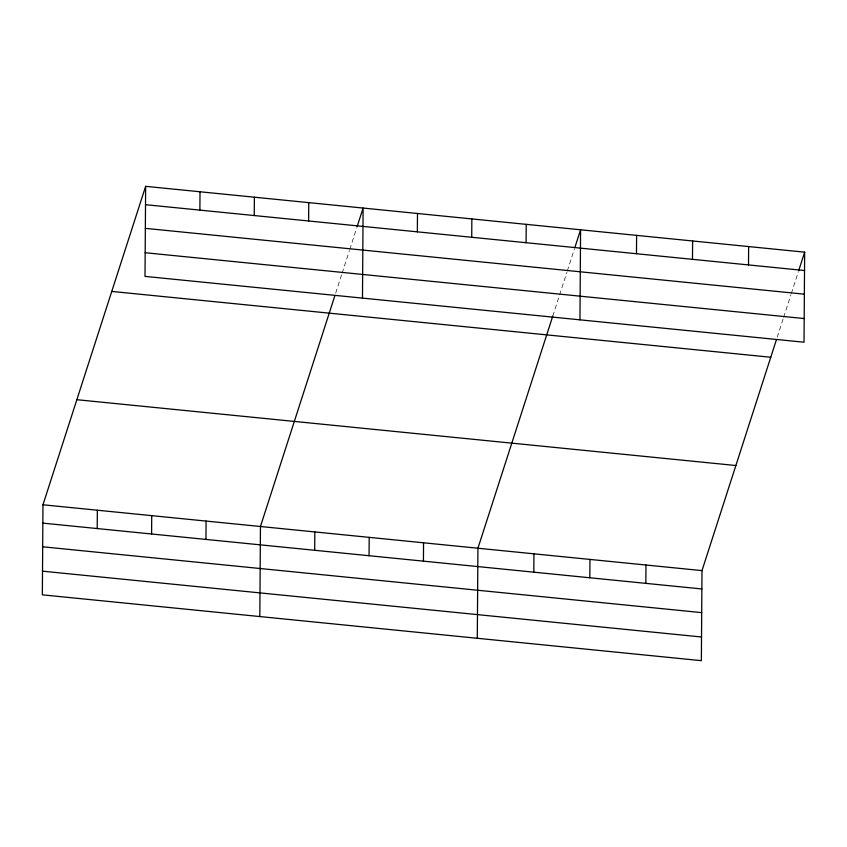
<?xml version="1.0" encoding="UTF-8"?>
<svg xmlns="http://www.w3.org/2000/svg" width="847" height="847" viewBox="0 0 847 847"><rect width="100%" height="100%" fill="white"/><g stroke="black" fill="none" stroke-linecap="round" stroke-linejoin="round"><path stroke-width="0.64" stroke-dasharray="4.24 3.18" d="M335.687 293.126L341.733 274.364M342.146 273.115L349.398 250.596M349.8 249.346L356.661 228.076M552.763 316.1L566.876 272.321M567.278 271.072L574.541 248.552M777.228 337.233L783.274 318.472M783.676 317.223L790.939 294.703M791.342 293.454L798.202 272.183"/><path stroke-width="1.27" d="M145.642 186.34L145.006 276.387L804.025 342.22L804.65 252.162L145.642 186.34L42.975 504.78L42.35 594.838L701.358 660.66L701.994 570.613L776.413 339.742M97.214 528.56L97.352 510.212M151.592 533.991L151.719 515.643M199.881 210.12L200.008 191.771M205.959 539.423L206.086 521.074M254.248 215.551L254.375 197.203M259.828 616.552L260.453 526.506L334.883 295.635M308.615 220.982L308.742 202.634M314.692 550.285L314.819 531.937M362.484 298.112L363.109 208.055L357.063 226.827M369.059 555.717L369.186 537.369M417.349 231.845L417.486 213.486M423.426 561.148L423.553 542.8M471.726 237.276L471.853 218.918M477.295 638.278L477.93 548.231L552.763 316.1M526.093 242.708L526.22 224.349M533.811 572.18L533.938 553.822M579.962 319.838L580.587 229.781L574.944 247.303M589.83 577.77L589.957 559.422M636.478 253.729L636.605 235.381M645.848 583.371L645.975 565.013M692.486 259.33L692.613 240.972M748.504 264.92L748.632 246.572M798.605 270.934L804.65 252.162M145.515 204.688L804.523 270.521M145.345 228.351L804.354 294.174M145.176 252.724L804.184 318.557M111.762 291.421L770.77 357.254M76.855 399.699L735.863 465.522M42.975 504.78L701.994 570.613M42.848 523.128L701.856 588.961M42.689 546.791L701.697 612.625M42.519 571.174L701.528 636.997"/></g></svg>
